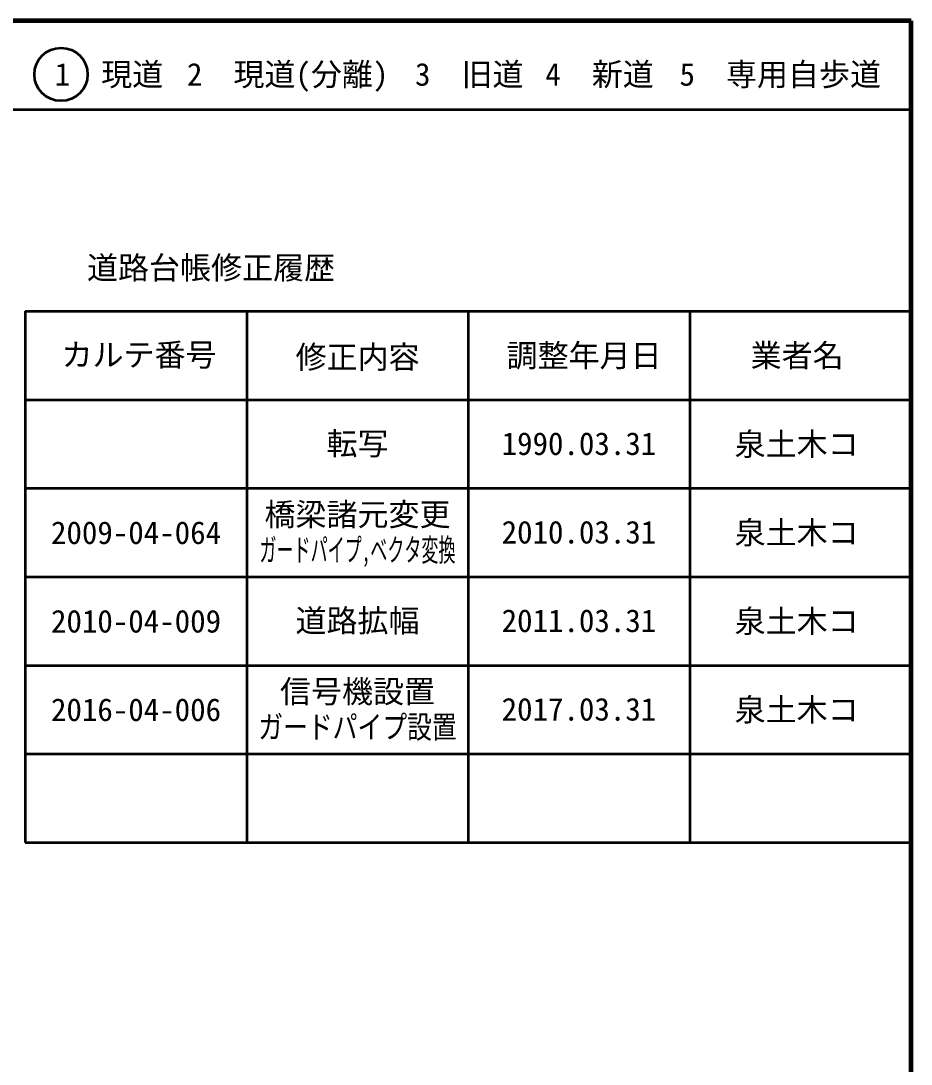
# Model space of a CAD drawing. Units: millimetres on the paper, enlarged 1000 times. Extents: x 40000 to 680000, y 20000 to 380000.
# Drawn here: x 579500 to 680000, y 262155 to 380000 of the extents above; entities that cross this region are included whole.
import ezdxf
from ezdxf.enums import TextEntityAlignment as Align

# ---------------------------------------------------------------- set-up
doc = ezdxf.new("R2010")
doc.units = ezdxf.units.MM
doc.header["$LTSCALE"] = 1000
for name, color, linetype, lineweight in [('M-TTL', 2, 'Continuous', 140), ('M-TTL-FRAM', 2, 'Continuous', 50), ('M-TTL-LINE', 7, 'Continuous', 50)]:
    doc.layers.add(name, color=color, linetype=linetype, lineweight=lineweight)
doc.layers.add('M-TTL-TXT', color=7, linetype='Continuous')
doc.styles.add('ＭＳ ゴシック', font='')
doc.styles.get('ＭＳ ゴシック').set_extended_font_data('MS Gothic')

msp = doc.modelspace()

# ---------------------------------------------------------------- linework, layer by layer
at = {"layer": 'M-TTL'}
for p, q in [((680000, 380000), (40000, 380000)), ((680000, 20000), (680000, 380000))]:
    msp.add_line(p, q, dxfattribs=at)
at = {"layer": 'M-TTL-FRAM'}
for p, q in [((580000, 347197), (580000, 287197)), ((580000, 347197), (680000, 347197)), ((580000, 287197), (680000, 287197))]:
    msp.add_line(p, q, dxfattribs=at)
at = {"layer": 'M-TTL-LINE'}
for p, q in [((40000, 370000), (680000, 370000)), ((605000, 347197), (605000, 287197)), ((630000, 347197), (630000, 287197)), ((655000, 347197), (655000, 287197)), ((580000, 337197), (680000, 337197)), ((580000, 327197), (680000, 327197)), ((580000, 317197), (680000, 317197)), ((580000, 307197), (680000, 307197)), ((580000, 297197), (680000, 297197))]:
    msp.add_line(p, q, dxfattribs=at)
msp.add_circle((584031, 373958), 3000, dxfattribs=at)

# ---------------------------------------------------------------- texts
at = {"layer": 'M-TTL-TXT', "style": 'ＭＳ ゴシック'}
for s, p in [('1\u3000現道', (589448, 373958)), ('2\u3000現道(分離)', (609619, 373958)), ('3\u3000旧道', (630121, 373958)), ('4\u3000新道', (644824, 373958)), ('5\u3000専用自歩道', (665228, 373958)), ('道路台帳修正履歴', (600968, 352113)), ('カルテ番号', (592839, 342277)), ('修正内容', (617509, 342023)), ('調整年月日', (643089, 342197)), ('業者名', (667134, 342197)), ('転写', (617500, 332245)), ('泉土木コ', (667077, 332189)), ('1990.03.31', (642500, 332245)), ('橋梁諸元変更', (617500, 324245)), ('2009-04-064', (592500, 322189)), ('2010.03.31', (642500, 322245)), ('泉土木コ', (667077, 322189)), ('道路拡幅', (617500, 312245)), ('2011.03.31', (642500, 312245)), ('泉土木コ', (667077, 312189)), ('2010-04-009', (592500, 312189)), ('信号機設置', (617500, 304245)), ('2016-04-006', (592500, 302189)), ('2017.03.31', (642500, 302245)), ('泉土木コ', (667077, 302189))]:
    msp.add_text(s, height=2566, dxfattribs=at).set_placement(p, align=Align.MIDDLE_CENTER)
for s, width, p in [('ガードパイプ,ベクタ変換', 0.55, (617500, 320245)), ('ガードパイプ設置', 0.8, (617500, 300245))]:
    msp.add_text(s, height=2566, dxfattribs=dict(at, width=width)).set_placement(p, align=Align.MIDDLE_CENTER)

doc.saveas('drawing.dxf')
